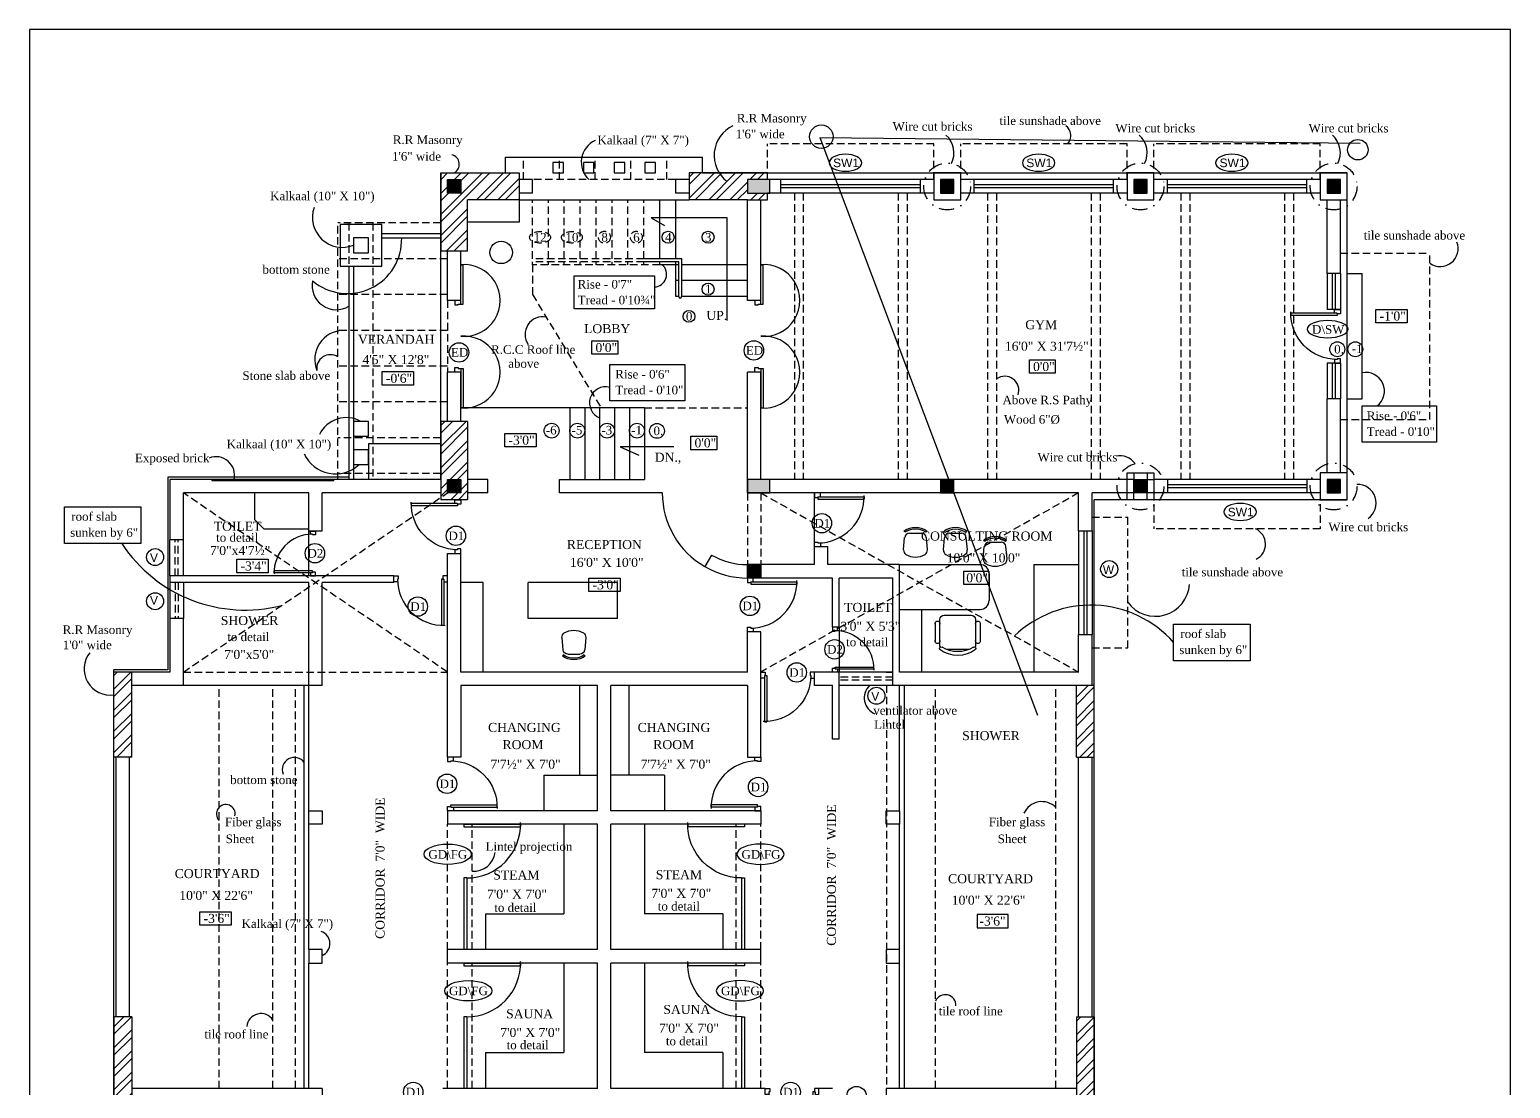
# Model space of a CAD drawing. Extents: x 12259 to 18078, y -1461 to 1911.
# Drawn here: x 12259 to 13252, y 144 to 854 of the extents above; entities that cross this region are included whole.
import ezdxf
from ezdxf.enums import TextEntityAlignment as Align

# ---------------------------------------------------------------- set-up
doc = ezdxf.new("R2010")
doc.units = 0
doc.header["$LTSCALE"] = 20
doc.header["$MEASUREMENT"] = 0
doc.linetypes.add('DASHDOT', pattern=[1, 0.5, -0.25, 0, -0.25])
doc.linetypes.add('HIDDEN', pattern=[0.375, 0.25, -0.125])
doc.layers.get('0').update_dxf_attribs({"linetype": 'CONTINUOUS'})
for name, color, linetype in [('column', 31, 'CONTINUOUS'), ('DETTEXT', 7, 'CONTINUOUS'), ('DOOR', 1, 'CONTINUOUS'), ('door text', 2, 'CONTINUOUS'), ('FURN', 10, 'CONTINUOUS'), ('Glass', 130, 'CONTINUOUS'), ('handrail', 1, 'CONTINUOUS'), ('HATCH', 252, 'CONTINUOUS'), ('kalkaal', 7, 'CONTINUOUS'), ('Roof lilne', 31, 'CONTINUOUS'), ('Stone', 8, 'CONTINUOUS'), ('text', 2, 'CONTINUOUS'), ('wall', 13, 'CONTINUOUS'), ('window', 4, 'CONTINUOUS'), ('window sill', 5, 'CONTINUOUS'), ('WINTEXT', 2, 'CONTINUOUS'), ('WOOD', 7, 'CONTINUOUS')]:
    doc.layers.add(name, color=color, linetype=linetype)
doc.layers.add('correct', color=230, linetype='CONTINUOUS', plot=False)
doc.styles.add('STYLE1', font='arial_2.ttf', dxfattribs={"width": 0.75, "oblique": 25})
doc.styles.add('style5', font='times_2.ttf')
pattern_1 = [(45, (-1534.97, 47.558), (-7.071068, 7.071068), []), (45, (-1534.97, 52.558), (-7.071068, 7.071068), [])]

# ---------------------------------------------------------------- blocks, each defined once
blk = doc.blocks.new('DR1H902')
at = {"color": 0}
for p, q in [((-0.5, 0), (-0.5, 1)), ((-0.5, 1), (-0.45, 1)), ((-0.45, 0), (-0.45, 1)), ((-0.5, 0), (-0.45, 0))]:
    blk.add_line(p, q, dxfattribs=at)
blk.add_arc((-0.5, 0), 1, 0, 91.707, dxfattribs=at)
blk = doc.blocks.new('A$C3B4262AC')
at = {"layer": 'DOOR'}
for p, q in [((0, 4), (0, 0)), ((2.5, 4), (0, 4)), ((0, 0), (3, 0)), ((2.5, 2.25), (2.5, 4)), ((3, 2.25), (2.5, 2.25)), ((3, 0), (3, 2.25))]:
    blk.add_line(p, q, dxfattribs=at)
blk = doc.blocks.new('A$C1F9E242A')
blk.add_blockref('A$C3B4262AC', (0, 0))
at = {"xscale": -1}
blk.add_blockref('A$C3B4262AC', (36, 0), dxfattribs=at)
at = {"layer": 'DOOR', "xscale": -31, "yscale": 31, "zscale": 68.88888888888889}
blk.add_blockref('DR1H902', (18, 2.25), dxfattribs=at)
blk = doc.blocks.new('*U27')
at = {"xscale": -1, "rotation": 359.9999999999998}
blk.add_blockref('A$C1F9E242A', (0, -2), dxfattribs=at)
blk = doc.blocks.new('*U28')
at = {"rotation": 179.9999999999999}
blk.add_blockref('A$C1F9E242A', (0, 2), dxfattribs=at)
blk = doc.blocks.new('*U18')
at = {"xscale": -1, "rotation": 270.0000000000025}
blk.add_blockref('A$C1F9E242A', (-17.99, -16.01), dxfattribs=at)
blk = doc.blocks.new('*U19')
at = {"xscale": -1, "rotation": 90.00000000000256}
blk.add_blockref('A$C1F9E242A', (-13.99, 19.99), dxfattribs=at)
blk = doc.blocks.new('*U23')
at = {"rotation": 270.0000000000025}
blk.add_blockref('A$C1F9E242A', (-18, 20), dxfattribs=at)
blk = doc.blocks.new('*U15')
at = {"xscale": -1, "rotation": 90.00000000000249}
blk.add_blockref('A$C1F9E242A', (-13.99, 19.99), dxfattribs=at)
blk = doc.blocks.new('*U24')
at = {"rotation": 359.9999999999999}
blk.add_blockref('A$C1F9E242A', (-36, -2), dxfattribs=at)
blk = doc.blocks.new('CHAIR1')
at = {"color": 0}
for p, q in [((6.1, 10), (16.4, 9.1)), ((20.1, 5), (20.1, -5)), ((20.8, 8.8), (21.9, 9.6)), ((6.1, -10), (16.4, -9.1)), ((20.8, -8.8), (21.9, -9.6))]:
    blk.add_line(p, q, dxfattribs=at)
for centre, radius, start, end in [((15.4, 0), 15.4, 148.407, 211.593), ((5.7, 5.9), 4.06, 85.0303, 148.407), ((16, 5), 4.06, 0, 85.0303), ((7.9, 0), 15.6, 325.6197, 34.3803), ((7.9, 0), 16.9, 325.6197, 34.3803), ((5.7, -5.9), 4.06, 211.593, 274.9697), ((16, -5), 4.06, 274.9697, 0)]:
    blk.add_arc(centre, radius, start, end, dxfattribs=at)
blk = doc.blocks.new('*U16')
at = {"rotation": 270.0000000000025}
blk.add_blockref('A$C1F9E242A', (-17.99, 19.99), dxfattribs=at)
blk = doc.blocks.new('CHAIR7')
at = {"color": 0}
for p, q in [((20, 12), (3, 12)), ((5.12, 15.04), (17.88, 15.04)), ((0, 9), (0, -9)), ((23, -7.44), (23, 7.44)), ((3, -12), (20, -12)), ((5.12, -15), (17.88, -15))]:
    blk.add_line(p, q, dxfattribs=at)
for centre, radius, start, end in [((3, 9), 3, 90, 180), ((5.56, 13.54), 1.56, 73.7398, 286.2602), ((17.44, 13.54), 1.56, 253.7398, 106.2602), ((20, 9), 3, 62.41556, 90), ((22.34, 11.12), 1.1, 53.30994, 212.02741), ((4.82, 0), 19.64, 327.57575, 32.42425), ((7, 0), 20, 323.1301, 36.8699), ((3, -9), 3, 180, 270), ((5.56, -13.5), 1.56, 73.7398, 286.2602), ((17.44, -13.5), 1.56, 253.7398, 106.2602), ((20, -9), 3, 270, 297.58444), ((22.34, -11.12), 1.1, 147.97259, 306.69006)]:
    blk.add_arc(centre, radius, start, end, dxfattribs=at)
blk = doc.blocks.new('A$C240D2A6D')
at = {"color": 0}
blk.add_line((0.97, 2.5), (0.97, 2.5), dxfattribs=at)
at = {"layer": 'DOOR'}
for p, q in [((0, 45.5), (0, 72)), ((0, 72), (1.55, 72)), ((1.55, 45.5), (1.55, 72)), ((0, 45.5), (1.55, 45.5)), ((0, 2.5), (1.55, 2.5)), ((0, 2.5), (0, -24)), ((1.55, 2.5), (1.55, -24)), ((0, -24), (1.55, -24))]:
    blk.add_line(p, q, dxfattribs=at)
for centre in [(2.15, 48), (2.15, 0)]:
    blk.add_arc(centre, 24.1, 264.87242, 95.12758, dxfattribs=at)
at = {"yscale": 1.000001437762421, "rotation": 270}
for p, xscale, zscale in [((-4, 48), 1.000001437762421, 1.000001437762421), ((-4, 0), -1.000001437762421, 1.000001437762382)]:
    blk.add_blockref('A$C3B4262AC', p, dxfattribs=dict(at, xscale=xscale, zscale=zscale))
blk = doc.blocks.new('A$C0BD9222F')
at = {"layer": 'Glass', "color": 4}
for p, q in [((0, 36), (-38, 36)), ((-38, 36), (-38, 34.2)), ((0, 34.2), (-38, 34.2)), ((0, 36), (0, 34.2))]:
    blk.add_line(p, q, dxfattribs=at)
at = {"layer": 'Glass', "color": 4, "extrusion": (0, 0, -1)}
blk.add_ellipse((-2, 36), major_axis=(-25.46, 25.46), ratio=1, start_param=3.926991, end_param=5.52758, dxfattribs=at)

msp = doc.modelspace()

# ---------------------------------------------------------------- hatches: boundary and pattern name
at = {"layer": 'column'}
msp.add_hatch(color=8, dxfattribs=at).paths.add_polyline_path([(12740.48, 495.29), (12740.48, 486.29), (12749.48, 486.29), (12749.48, 495.29)])
at = {"layer": 'HATCH'}
for points in [[(12539.48, 744.29), (12548.48, 744.29), (12548.48, 753.29), (12539.48, 753.29)], [(12755.48, 744.29), (12755.48, 753.29), (12740.48, 753.29), (12740.48, 744.29)], [(12869.98, 753.29), (12869.98, 744.29), (12878.98, 744.29), (12878.98, 753.29)], [(13008.48, 753.29), (12999.48, 753.29), (12999.48, 744.29), (13008.48, 744.29)], [(13137.98, 753.29), (13128.98, 753.29), (13128.98, 744.29), (13137.98, 744.29)], [(12548.48, 543.29), (12548.48, 552.29), (12539.48, 552.29), (12539.48, 543.29)], [(12755.48, 552.29), (12749.48, 552.29), (12740.48, 552.29), (12740.48, 543.29), (12755.48, 543.29)], [(12878.98, 552.29), (12869.98, 552.29), (12869.98, 543.29), (12878.98, 543.29)], [(13008.48, 543.29), (13008.48, 552.29), (12999.48, 552.29), (12999.48, 543.29)], [(13137.98, 543.29), (13137.98, 552.29), (13128.98, 552.29), (13128.98, 543.29)]]:
    msp.add_hatch(color=8, dxfattribs=at).paths.add_polyline_path(points)
h = msp.add_hatch(dxfattribs=at)
h.set_pattern_fill('STEEL', color=256, scale=16, style=0)
h.set_pattern_definition([(45, (-1534.9703, 0), (-1.41421356, 1.41421356), []), (45, (-1534.9703, 1), (-1.41421356, 1.41421356), [])])
h.paths.add_polyline_path([(12381.73, 552.29), (12381.73, 551.54), (12463.23, 551.54), (12463.23, 552.29)])
at = {"layer": 'Stone', "ltscale": 5}
h = msp.add_hatch(dxfattribs=at)
h.set_pattern_fill('STEEL', color=256, scale=80, style=0)
h.set_pattern_definition(pattern_1)
h.paths.add_polyline_path([(12587.48, 739.79), (12587.48, 757.79), (12534.98, 757.79), (12534.98, 705.29), (12552.98, 705.29), (12552.98, 739.79)])
h.paths.add_polyline_path([(12548.48, 744.29), (12539.48, 744.29), (12539.48, 753.29), (12548.48, 753.29)], flags=16)
h = msp.add_hatch(dxfattribs=at)
h.set_pattern_fill('STEEL', color=256, scale=80, style=0)
h.set_pattern_definition(pattern_1)
h.paths.add_polyline_path([(12753.98, 744.29), (12740.48, 744.29), (12740.48, 753.29), (12753.98, 753.29), (12753.98, 757.79), (12701.48, 757.79), (12701.48, 739.79), (12753.98, 739.79)])
h = msp.add_hatch(dxfattribs=at)
h.set_pattern_fill('STEEL', color=256, scale=80, style=0)
h.set_pattern_definition(pattern_1)
h.paths.add_polyline_path([(12552.98, 591.29), (12534.98, 591.29), (12534.98, 538.79), (12552.98, 538.79)])
h.paths.add_polyline_path([(12548.48, 552.29), (12548.48, 543.29), (12539.48, 543.29), (12539.48, 552.29)], flags=16)
h = msp.add_hatch(dxfattribs=at)
h.set_pattern_fill('STEEL', color=256, scale=80, style=0)
h.set_pattern_definition(pattern_1)
h.paths.add_polyline_path([(12327.98, 423.29), (12315.98, 423.29), (12315.98, 366.29), (12327.98, 366.29)])
h = msp.add_hatch(dxfattribs=at)
h.set_pattern_fill('STEEL', color=256, scale=80, style=0)
h.set_pattern_definition(pattern_1)
h.paths.add_polyline_path([(12972.98, 414.29), (12960.98, 414.29), (12960.98, 366.29), (12972.98, 366.29)])
h = msp.add_hatch(dxfattribs=at)
h.set_pattern_fill('STEEL', color=256, scale=80, style=0)
h.set_pattern_definition(pattern_1)
h.paths.add_polyline_path([(12315.98, -41.71), (12327.98, -41.71), (12327.98, 192.29), (12315.98, 192.29)])
h = msp.add_hatch(dxfattribs=at)
h.set_pattern_fill('STEEL', color=256, scale=80, style=0)
h.set_pattern_definition(pattern_1)
h.paths.add_polyline_path([(12972.98, 192.29), (12960.98, 192.29), (12960.98, -41.71), (12972.98, -41.71)])

# ---------------------------------------------------------------- linework, layer by layer
for p, q in [((12578.48, 768.29), (12710.48, 768.29)), ((12578.48, 757.79), (12578.48, 768.29)), ((12710.48, 757.79), (12710.48, 768.29)), ((12534.98, 757.79), (12578.48, 757.79)), ((12534.98, 552.29), (12534.98, 757.79)), ((12710.48, 757.79), (13142.48, 757.79)), ((13142.48, 538.79), (13142.48, 757.79)), ((12587.48, 739.79), (12701.48, 739.79)), ((12681.81, 700.29), (12681.81, 739.79)), ((12692.48, 700.29), (12692.48, 739.79)), ((12495.48, 717.29), (12534.98, 717.29)), ((12495.48, 714.29), (12534.98, 714.29)), ((12473.48, 695.29), (12473.48, 552.29)), ((12476.48, 695.29), (12476.48, 552.29)), ((12596.48, 696.29), (12596.48, 698.29)), ((12607.15, 696.29), (12607.15, 698.29)), ((12617.81, 696.29), (12617.81, 698.29)), ((12628.48, 696.29), (12628.48, 698.29)), ((12639.15, 696.29), (12639.15, 698.29)), ((12649.81, 696.29), (12649.81, 698.29)), ((12660.48, 696.29), (12660.48, 698.29)), ((12671.15, 696.29), (12671.15, 698.29)), ((12681.81, 696.29), (12681.81, 698.29)), ((12692.48, 696.29), (12681.81, 696.29)), ((12692.48, 674.96), (12692.48, 698.29)), ((12694.48, 696.29), (12692.48, 696.29)), ((12740.48, 696.29), (12696.48, 696.29)), ((12694.48, 685.62), (12692.48, 685.62)), ((12740.48, 685.62), (12696.48, 685.62)), ((13142.48, 690.29), (13152.48, 690.29)), ((13152.48, 606.29), (13152.48, 690.29)), ((12694.48, 674.96), (12692.48, 674.96)), ((12740.48, 674.96), (12696.48, 674.96)), ((13142.48, 606.29), (13152.48, 606.29)), ((12671.48, 600.29), (12548.48, 600.29)), ((12621.48, 600.29), (12621.48, 552.29)), ((12631.48, 600.29), (12631.48, 552.29)), ((12641.48, 600.29), (12641.48, 552.29)), ((12651.48, 600.29), (12651.48, 552.29)), ((12661.48, 600.29), (12661.48, 552.29)), ((12671.48, 600.29), (12671.48, 552.29)), ((12534.98, 576.29), (12486.48, 576.29)), ((12486.48, 576.29), (12486.48, 552.29)), ((12473.48, 553.79), (12351.98, 553.79)), ((12351.98, 553.79), (12351.98, 424.79)), ((12614.48, 543.29), (12614.48, 552.29)), ((12614.48, 552.29), (12671.48, 552.29)), ((12410.48, 525.29), (12410.48, 543.29)), ((12683.48, 543.29), (12614.48, 543.29)), ((12785.48, 507.29), (12785.48, 543.29)), ((12972.98, -196.21), (12972.98, 538.79)), ((13142.48, 538.79), (12972.98, 538.79)), ((12416.48, 519.29), (12410.48, 525.29)), ((12416.48, 519.29), (12446.48, 519.29)), ((12446.48, 487.79), (12446.48, 517.79)), ((12801.98, 453.29), (12801.98, 423.29)), ((12315.98, -196.21), (12315.98, 424.79)), ((12351.98, 424.79), (12315.98, 424.79)), ((12446.48, 414.29), (12362.48, 414.29)), ((12443.48, 144.29), (12443.48, 414.29)), ((12446.48, 330.29), (12446.48, 414.29)), ((12627.98, 414.29), (12627.98, 354.29)), ((12660.98, 414.29), (12660.98, 354.29)), ((12842.48, 330.29), (12842.48, 414.29)), ((12845.48, 414.29), (12845.48, 144.29)), ((12446.48, 237.29), (12446.48, 321.29)), ((12617.48, 321.29), (12617.48, 261.29)), ((12671.48, 321.29), (12671.48, 261.29)), ((12842.48, 237.29), (12842.48, 321.29)), ((12564.98, 261.29), (12564.98, 237.29)), ((12564.98, 261.29), (12617.48, 261.29)), ((12723.98, 261.29), (12671.48, 261.29)), ((12723.98, 261.29), (12723.98, 237.29)), ((12446.48, 144.29), (12446.48, 228.29)), ((12617.48, 228.29), (12617.48, 168.29)), ((12671.48, 228.29), (12671.48, 168.29)), ((12842.48, 144.29), (12842.48, 228.29)), ((12564.98, 168.29), (12564.98, 144.29)), ((12564.98, 168.29), (12617.48, 168.29)), ((12723.98, 168.29), (12671.48, 168.29)), ((12723.98, 168.29), (12723.98, 144.29))]:
    msp.add_line(p, q)
at = {"linetype": 'HIDDEN'}
for p, q in [((12590.48, 753.29), (12590.48, 768.29)), ((12614.48, 753.29), (12614.48, 768.29)), ((12638.48, 753.29), (12638.48, 768.29)), ((12662.48, 753.29), (12662.48, 768.29)), ((12686.48, 753.29), (12686.48, 768.29)), ((12692.48, 753.29), (12596.48, 753.29)), ((12596.48, 700.29), (12596.48, 739.79)), ((12607.15, 700.29), (12607.15, 739.79)), ((12617.81, 700.29), (12617.81, 739.79)), ((12628.48, 700.29), (12628.48, 739.79)), ((12639.15, 700.29), (12639.15, 739.79)), ((12649.81, 700.29), (12649.81, 739.79)), ((12660.48, 700.29), (12660.48, 739.79)), ((12671.15, 700.29), (12671.15, 739.79)), ((12681.81, 696.29), (12596.48, 696.29)), ((12596.48, 696.29), (12596.48, 676.29)), ((12596.48, 676.29), (12642.48, 600.29)), ((12671.48, 600.29), (12740.48, 600.29)), ((12539.48, 423.29), (12362.48, 543.29)), ((12362.48, 423.29), (12539.48, 543.29)), ((12740.48, 543.29), (12740.48, 495.29)), ((12749.48, 543.29), (12749.48, 495.29)), ((12962.48, 543.29), (12749.48, 423.29)), ((12749.48, 543.29), (12962.48, 423.29)), ((12362.48, 423.29), (12539.48, 423.29)), ((12539.48, 237.29), (12539.48, 321.29)), ((12555.98, 237.29), (12555.98, 321.29)), ((12732.98, 237.29), (12732.98, 321.29)), ((12749.48, 237.29), (12749.48, 321.29)), ((12539.48, 144.29), (12539.48, 228.29)), ((12555.98, 144.29), (12555.98, 228.29)), ((12732.98, 144.29), (12732.98, 228.29)), ((12749.48, 144.29), (12749.48, 228.29))]:
    msp.add_line(p, q, dxfattribs=at)
at = {"color": 8}
msp.add_line((12463.23, 552.29), (12381.73, 552.29), dxfattribs=at)
at = {"color": 41}
for p, q in [((12603.98, 354.29), (12603.98, 330.29)), ((12603.98, 354.29), (12639.98, 354.29)), ((12684.98, 354.29), (12648.98, 354.29)), ((12684.98, 354.29), (12684.98, 330.29))]:
    msp.add_line(p, q, dxfattribs=at)
for points in [[(12455.48, 330.29), (12455.48, 321.29), (12446.48, 321.29), (12446.48, 330.29)], [(12842.48, 330.29), (12842.48, 321.29), (12833.48, 321.29), (12833.48, 330.29)], [(12455.48, 228.29), (12455.48, 237.29), (12446.48, 237.29), (12446.48, 228.29)], [(12842.48, 228.29), (12842.48, 237.29), (12833.48, 237.29), (12833.48, 228.29)]]:
    msp.add_lwpolyline(points, close=True)
msp.add_arc((12740.48, 543.29), 57, 180, 239.99204)
at = {"layer": 'column'}
for points in [[(12548.48, 744.29), (12539.48, 744.29), (12539.48, 753.29), (12548.48, 753.29)], [(12740.48, 744.29), (12755.48, 744.29), (12755.48, 753.29), (12740.48, 753.29)], [(12878.98, 753.29), (12869.98, 753.29), (12869.98, 744.29), (12878.98, 744.29)], [(13008.48, 753.29), (12999.48, 753.29), (12999.48, 744.29), (13008.48, 744.29)], [(13137.98, 753.29), (13128.98, 753.29), (13128.98, 744.29), (13137.98, 744.29)], [(12548.48, 543.29), (12539.48, 543.29), (12539.48, 552.29), (12548.48, 552.29)], [(12740.48, 543.29), (12755.48, 543.29), (12755.48, 552.29), (12740.48, 552.29)], [(12878.98, 552.29), (12869.98, 552.29), (12869.98, 543.29), (12878.98, 543.29)], [(13008.48, 543.29), (12999.48, 543.29), (12999.48, 552.29), (13008.48, 552.29)], [(13137.98, 552.29), (13128.98, 552.29), (13128.98, 543.29), (13137.98, 543.29)], [(12749.48, 486.29), (12740.48, 486.29), (12740.48, 495.29), (12749.48, 495.29)]]:
    msp.add_lwpolyline(points, close=True, dxfattribs=at)
at = {"layer": 'correct'}
for p, q in [((12789.02, 781.62), (13151.3, 777.68)), ((12789.02, 781.62), (12934.89, 394.39)), ((12999.48, 556.79), (12999.48, 552.29)), ((13008.48, 556.79), (13008.48, 552.29)), ((12999.48, 552.29), (12994.98, 552.29)), ((13008.48, 552.29), (13012.98, 552.29)), ((12999.48, 543.29), (12994.98, 543.29)), ((12999.48, 538.79), (12999.48, 543.29)), ((13012.98, 543.29), (13008.48, 543.29)), ((13008.48, 538.79), (13008.48, 543.29))]:
    msp.add_line(p, q, dxfattribs=at)
at = {"layer": 'correct', "color": 3}
msp.add_lwpolyline([(12259.43, -339.12), (13251.88, -339.12), (13251.88, 853.82), (12259.43, 853.82)], close=True, dxfattribs=at)
at = {"layer": 'correct'}
for centre, radius in [((12790.06, 782.08), 7.87), ((13149.65, 773.33), 6.86)]:
    msp.add_circle(centre, radius, dxfattribs=at)
at = {"layer": 'DETTEXT'}
for points in [[(12624.49, 688.87), (12678.31, 688.87), (12678.31, 666.62), (12624.49, 666.62)], [(12648.23, 629.46), (12698.53, 629.46), (12698.53, 605.15), (12648.23, 605.15)], [(13152.54, 601.61), (13202.39, 601.61), (13202.39, 577.3), (13152.54, 577.3)], [(12282.84, 534.04), (12334.07, 534.04), (12334.07, 509.43), (12282.84, 509.43)], [(13026.2, 455.46), (13077.43, 455.46), (13077.43, 430.85), (13026.2, 430.85)]]:
    msp.add_lwpolyline(points, close=True, dxfattribs=at)
at = {"layer": 'DETTEXT', "linetype": 'DASHDOT'}
for centre in [(12874.42, 748.69), (13003.92, 748.69), (13133.42, 748.69), (13003.92, 547.69), (13133.42, 547.69)]:
    msp.add_circle(centre, 15.68, dxfattribs=at)
at = {"layer": 'DETTEXT', "linetype": 'HIDDEN'}
for centre in [(12644.71, 714.71), (12666.05, 714.71)]:
    msp.add_circle(centre, 4.01, dxfattribs=at)
at = {"layer": 'DETTEXT'}
for centre, radius in [((12687.38, 714.71), 4.01), ((12714.12, 714.71), 4.01), ((12714.12, 679.89), 4.01), ((12701.36, 661.67), 4.01), ((13135.84, 639.63), 4.99), ((13147.95, 639.63), 4.99), ((12609.26, 585.06), 4.99), ((12626.49, 585.06), 4.99), ((12646.49, 585.06), 4.99), ((12666.49, 585.06), 4.99), ((12679.88, 584.91), 4.97)]:
    msp.add_circle(centre, radius, dxfattribs=at)
for centre, radius, start, end in [((12740.25, 769.55), 22.03, 115.64274, 232.71568), ((12949.03, 782.75), 8.28, 318.69415, 53.7121), ((12645.25, 764.95), 16.07, 115.04133, 226.487), ((12863.03, 771.25), 15.91, 333.33843, 48.3707), ((12992.53, 771.25), 15.91, 333.33843, 48.3707), ((13122.03, 771.25), 15.91, 333.33843, 48.3707), ((12540.82, 763.55), 6.59, 299.13141, 75.45899), ((12469.07, 727.98), 20.1, 160.84672, 291.63989), ((12472.51, 713.23), 36.3, 229.64309, 1.67144), ((13204.87, 707.11), 12.04, 235.07378, 21.3434), ((12677.78, 689.89), 8.56, 273.54399, 48.3732), ((12465.06, 682.47), 16.36, 169.0945, 300.96879), ((12603.35, 649.56), 11.84, 78.89229, 214.75528), ((12470.16, 632.69), 19.6, 91.31093, 201.72277), ((12460.95, 626.86), 9.11, 56.46347, 188.96401), ((12913.05, 612.11), 9.41, 340.8097, 126.2783), ((13154.88, 611.53), 12.58, 307.98998, 100.97841), ((12645.47, 603.63), 10.79, 75.16382, 248.30605), ((12471.76, 573.6), 20.18, 61.21173, 153.98677), ((12384.37, 555.15), 12.45, 346.73488, 111.92823), ((12464.55, 579.22), 23.12, 204.6588, 312.93757), ((12990.34, 556.19), 12.04, 34.14022, 102.50762), ((13149.43, 536.54), 12.49, 304.37519, 91.78586), ((13076.54, 509.05), 11.22, 296.07975, 65.84104), ((12403.75, 563.57), 98.72, 213.26148, 284.45948), ((13013.99, 483.52), 22.89, 216.01627, 356.35383), ((12970.74, 394), 74.11, 41.55748, 133.76715), ((12313.51, 425.38), 17.5, 141.50716, 278.10617), ((12830.37, 406.01), 11.54, 134.09923, 247.31334), ((12436.87, 357.86), 8.14, 35.62718, 200.98672), ((12390.91, 328.2), 6.28, 348.96506, 223.71733), ((12937.84, 323.34), 13.12, 44.30327, 156.17817), ((12557.09, 304.36), 14.52, 265.61838, 352.49064), ((12452.09, 241.24), 8.62, 293.13359, 71.41275), ((12873.07, 199.86), 7.2, 357.63035, 156.35183), ((12414.49, 184.85), 9.56, 33.28696, 174.2187)]:
    msp.add_arc(centre, radius, start, end, dxfattribs=at)
at = {"layer": 'DETTEXT', "linetype": 'HIDDEN', "extrusion": (0, 0, -1)}
for centre in [(12601.54, 714.64), (12622.88, 714.64)]:
    msp.add_ellipse(centre, major_axis=(7.19, 0), ratio=0.505597, dxfattribs=at)
at = {"layer": 'door text', "color": 7}
for centre in [(12744.84, 638.86), (12547.22, 637.5), (12790.42, 523.04), (12545.17, 514.61), (12450.67, 502.92), (12519.61, 467.21), (12742.19, 467.66), (12798.93, 438.51), (12773.58, 423.03), (12539.21, 348.4), (12747.7, 346.27), (12516.55, 141.86), (12769.48, 141.84), (12813.65, 139.13)]:
    msp.add_circle(centre, 6.51, dxfattribs=at)
at = {"layer": 'door text', "color": 7, "extrusion": (0, 0, -1)}
for centre, major_axis, ratio in [((12806.24, 764.59), (10.93, 0), 0.523922), ((12935.74, 764.59), (10.93, 0), 0.523922), ((13065.24, 764.59), (10.93, 0), 0.523922), ((13129.42, 653.09), (13.76, 0), 0.416117), ((13070.73, 530.59), (10.93, 0), 0.523922), ((12749.31, 301.21), (-15.82, 0), 0.431713), ((12735.5, 209.73), (-15.82, 0), 0.431713)]:
    msp.add_ellipse(centre, major_axis=major_axis, ratio=ratio, start_param=-1.570796, end_param=4.712389, dxfattribs=at)
at = {"layer": 'door text', "color": 7}
for centre in [(12539.65, 301.21), (12553.46, 209.73)]:
    msp.add_ellipse(centre, major_axis=(15.82, 0), ratio=0.431713, start_param=-1.570796, end_param=4.712389, dxfattribs=at)
at = {"layer": 'FURN'}
for p, q in [((12587.48, 739.79), (12587.48, 724.79)), ((12587.48, 724.79), (12552.98, 724.79)), ((12842.48, 495.29), (12896.48, 495.29)), ((12902.48, 489.29), (12902.48, 471.29)), ((12932.48, 495.29), (12932.48, 423.29)), ((12932.48, 495.29), (12962.48, 495.29)), ((12563.48, 483.29), (12548.48, 483.29)), ((12563.48, 423.29), (12563.48, 483.29)), ((12593.48, 459.29), (12593.48, 483.29)), ((12653.48, 483.29), (12593.48, 483.29)), ((12653.48, 459.29), (12653.48, 483.29)), ((12653.48, 459.29), (12593.48, 459.29)), ((12842.48, 465.29), (12896.48, 465.29)), ((12857.48, 423.29), (12857.48, 465.29))]:
    msp.add_line(p, q, dxfattribs=at)
msp.add_circle((12575.47, 704.51), 7.5, dxfattribs=at)
for centre, start, end in [((12896.48, 489.29), 0, 90), ((12896.48, 471.29), 270, 0)]:
    msp.add_arc(centre, 6, start, end, dxfattribs=at)
at = {"layer": 'Glass', "linetype": 'HIDDEN'}
for p, q in [((12386.38, 144.29), (12386.38, 414.29)), ((12437.57, 144.29), (12437.57, 414.29)), ((12833.84, 414.29), (12833.84, 144.29)), ((12947.23, 144.29), (12947.23, 414.29))]:
    msp.add_line(p, q, dxfattribs=at)
at = {"layer": 'Glass'}
for p, q in [((12550.48, 285.29), (12550.48, 237.29)), ((12552.48, 285.29), (12550.48, 285.29)), ((12552.48, 285.29), (12552.48, 237.29)), ((12736.48, 285.29), (12736.48, 237.29)), ((12736.48, 285.29), (12738.48, 285.29)), ((12738.48, 285.29), (12738.48, 237.29)), ((12550.48, 192.29), (12550.48, 144.29)), ((12552.48, 192.29), (12550.48, 192.29)), ((12552.48, 192.29), (12552.48, 144.29)), ((12736.48, 192.29), (12736.48, 144.29)), ((12736.48, 192.29), (12738.48, 192.29)), ((12738.48, 192.29), (12738.48, 144.29))]:
    msp.add_line(p, q, dxfattribs=at)
at = {"layer": 'handrail', "linetype": 'HIDDEN'}
for p, q in [((12671.15, 700.29), (12596.48, 700.29)), ((12671.15, 698.29), (12596.48, 698.29))]:
    msp.add_line(p, q, dxfattribs=at)
at = {"layer": 'handrail'}
for p, q in [((12696.48, 700.29), (12671.15, 700.29)), ((12694.48, 698.29), (12671.15, 698.29)), ((12694.48, 674.96), (12694.48, 698.29)), ((12696.48, 674.96), (12696.48, 700.29))]:
    msp.add_line(p, q, dxfattribs=at)
msp.add_arc((12695.48, 674.96), 1, 180, 0, dxfattribs=at)
at = {"layer": 'kalkaal', "linetype": 'HIDDEN'}
for p, q in [((12465.98, 552.29), (12465.98, 724.29)), ((12534.98, 724.29), (12465.98, 724.29)), ((12473.48, 724.29), (12473.48, 552.29)), ((12489.48, 724.29), (12489.48, 552.29)), ((12539.48, 700.29), (12465.98, 700.29)), ((12539.48, 676.29), (12465.98, 676.29)), ((12539.48, 672.29), (12539.48, 624.29)), ((12539.48, 652.29), (12465.98, 652.29)), ((12539.48, 628.29), (12465.98, 628.29)), ((12539.48, 604.29), (12465.98, 604.29)), ((12534.98, 580.29), (12465.98, 580.29)), ((12534.98, 556.29), (12465.98, 556.29))]:
    msp.add_line(p, q, dxfattribs=at)
at = {"layer": 'kalkaal'}
for points in [[(12610.21, 764.79), (12610.21, 757.79), (12617.21, 757.79), (12617.21, 764.79), (12610.21, 764.79)], [(12630.68, 764.79), (12630.68, 757.79), (12637.68, 757.79), (12637.68, 764.79), (12630.68, 764.79)], [(12651.28, 764.79), (12651.28, 757.79), (12658.28, 757.79), (12658.28, 764.79), (12651.28, 764.79)], [(12671.88, 764.79), (12671.88, 757.79), (12678.88, 757.79), (12678.88, 764.79), (12671.88, 764.79)]]:
    msp.add_lwpolyline(points, dxfattribs=at)
msp.add_lwpolyline([(12467.48, 695.29), (12495.48, 695.29), (12495.48, 723.29), (12467.48, 723.29)], close=True, dxfattribs=at)
at = {"layer": 'Roof lilne', "linetype": 'HIDDEN'}
for p, q in [((12865.48, 777.29), (12753.98, 777.29)), ((12753.98, 753.29), (12753.98, 777.29)), ((12865.48, 753.29), (12865.48, 777.29)), ((12994.98, 777.29), (12883.48, 777.29)), ((12883.48, 753.29), (12883.48, 777.29)), ((12994.98, 753.29), (12994.98, 777.29)), ((13124.48, 777.29), (13012.98, 777.29)), ((13012.98, 753.29), (13012.98, 777.29)), ((13124.48, 753.29), (13124.48, 777.29)), ((13137.98, 704.04), (13197.98, 704.04)), ((13197.98, 592.54), (13197.98, 704.04)), ((13137.98, 592.54), (13197.98, 592.54)), ((13012.98, 543.29), (13012.98, 519.29)), ((13124.48, 543.29), (13124.48, 519.29)), ((12971.48, 527.04), (12995.48, 527.04)), ((12995.48, 439.54), (12995.48, 527.04)), ((13124.48, 519.29), (13012.98, 519.29)), ((12971.48, 439.54), (12995.48, 439.54)), ((12422.48, 144.29), (12422.48, 414.29)), ((12866.48, 144.29), (12866.48, 414.29))]:
    msp.add_line(p, q, dxfattribs=at)
at = {"layer": 'text'}
for points in [[(12726.96, 658.86), (12726.96, 727.76), (12675.95, 727.76), (12685, 722.59)], [(12691.18, 574.31), (12655.32, 574.31), (12667.82, 568.68)]]:
    msp.add_lwpolyline(points, dxfattribs=at)
for points in [[(13161.81, 666.33), (13182.75, 666.33), (13182.75, 657.31), (13161.81, 657.31)], [(12636.28, 645.25), (12653.63, 645.25), (12653.63, 636.22), (12636.28, 636.22)], [(12929.54, 632.52), (12946.89, 632.52), (12946.89, 623.5), (12929.54, 623.5)], [(12495.81, 624.61), (12516.75, 624.61), (12516.75, 615.58), (12495.81, 615.58)], [(12577.95, 583.18), (12598.89, 583.18), (12598.89, 574.15), (12577.95, 574.15)], [(12702.66, 581.34), (12720.01, 581.34), (12720.01, 572.31), (12702.66, 572.31)], [(12398.34, 498.85), (12419.28, 498.85), (12419.28, 489.83), (12398.34, 489.83)], [(12885.47, 490.91), (12902.37, 490.91), (12902.37, 481.88), (12885.47, 481.88)], [(12634.31, 486.24), (12655.25, 486.24), (12655.25, 477.21), (12634.31, 477.21)], [(12373.61, 262.67), (12394.55, 262.67), (12394.55, 253.64), (12373.61, 253.64)], [(12915.35, 260.89), (12894.41, 260.89), (12894.41, 251.86), (12915.35, 251.86)]]:
    msp.add_lwpolyline(points, close=True, dxfattribs=at)
at = {"layer": 'wall'}
for p, q in [((12534.98, 757.79), (12587.48, 757.79)), ((12534.98, 757.79), (12534.98, 705.29)), ((12587.48, 757.79), (12587.48, 739.79)), ((12753.98, 757.79), (12701.48, 757.79)), ((12701.48, 757.79), (12701.48, 739.79)), ((12753.98, 753.29), (12753.98, 757.79)), ((12596.48, 753.29), (12587.48, 753.29)), ((12596.48, 744.29), (12596.48, 753.29)), ((12701.48, 753.29), (12692.48, 753.29)), ((12692.48, 744.29), (12692.48, 753.29)), ((12762.98, 753.29), (12753.98, 753.29)), ((12762.98, 744.29), (12762.98, 753.29)), ((12865.48, 753.29), (12856.48, 753.29)), ((12856.48, 744.29), (12856.48, 753.29)), ((12892.48, 753.29), (12883.48, 753.29)), ((12892.48, 744.29), (12892.48, 753.29)), ((12994.98, 753.29), (12985.98, 753.29)), ((12985.98, 744.29), (12985.98, 753.29)), ((13021.98, 753.29), (13012.98, 753.29)), ((13021.98, 744.29), (13021.98, 753.29)), ((13124.48, 753.29), (13115.48, 753.29)), ((13115.48, 744.29), (13115.48, 753.29)), ((12552.98, 705.29), (12552.98, 739.79)), ((12587.48, 739.79), (12552.98, 739.79)), ((12596.48, 744.29), (12587.48, 744.29)), ((12701.48, 744.29), (12692.48, 744.29)), ((12740.48, 739.79), (12701.48, 739.79)), ((12740.48, 739.79), (12753.98, 739.79)), ((12740.48, 672.29), (12740.48, 739.79)), ((12749.48, 672.29), (12749.48, 739.79)), ((12753.98, 739.79), (12753.98, 744.29)), ((12762.98, 744.29), (12753.98, 744.29)), ((12865.48, 744.29), (12856.48, 744.29)), ((12892.48, 744.29), (12883.48, 744.29)), ((12994.98, 744.29), (12985.98, 744.29)), ((13021.98, 744.29), (13012.98, 744.29)), ((13124.48, 744.29), (13115.48, 744.29)), ((13128.98, 690.29), (13128.98, 739.79)), ((13137.98, 690.29), (13137.98, 739.79)), ((12552.98, 705.29), (12534.98, 705.29)), ((12539.48, 672.29), (12539.48, 705.29)), ((12548.48, 672.29), (12548.48, 705.29)), ((13137.98, 690.29), (13128.98, 690.29)), ((12539.48, 672.29), (12539.48, 672.29)), ((12548.48, 672.29), (12539.48, 672.29)), ((12749.48, 672.29), (12740.48, 672.29)), ((12539.48, 591.29), (12539.48, 624.29)), ((12548.48, 624.29), (12539.48, 624.29)), ((12548.48, 591.29), (12548.48, 624.29)), ((12740.48, 543.29), (12740.48, 624.29)), ((12749.48, 624.29), (12740.48, 624.29)), ((12749.48, 552.29), (12749.48, 624.29)), ((13128.98, 556.79), (13128.98, 606.29)), ((13137.98, 606.29), (13128.98, 606.29)), ((13137.98, 556.79), (13137.98, 606.29)), ((12552.98, 591.29), (12534.98, 591.29)), ((12534.98, 591.29), (12534.98, 538.79)), ((12552.98, 591.29), (12552.98, 538.79)), ((12381.73, 552.29), (12353.48, 552.29)), ((12353.48, 552.29), (12353.48, 511.79)), ((12381.73, 551.54), (12381.73, 552.29)), ((12463.23, 551.54), (12381.73, 551.54)), ((12534.98, 552.29), (12463.23, 552.29)), ((12463.23, 551.54), (12463.23, 552.29)), ((12566.48, 552.29), (12552.98, 552.29)), ((12566.48, 543.29), (12566.48, 552.29)), ((12994.98, 552.29), (12749.48, 552.29)), ((13021.98, 552.29), (13012.98, 552.29)), ((13021.98, 552.29), (13012.98, 552.29)), ((13021.98, 552.29), (13021.98, 543.29)), ((13124.48, 552.29), (13115.48, 552.29)), ((13115.48, 552.29), (13115.48, 543.29)), ((12446.48, 543.29), (12362.48, 543.29)), ((12362.48, 511.79), (12362.48, 543.29)), ((12446.48, 517.79), (12446.48, 543.29)), ((12455.48, 517.79), (12455.48, 543.29)), ((12534.98, 543.29), (12455.48, 543.29)), ((12552.98, 538.79), (12534.98, 538.79)), ((12566.48, 543.29), (12552.98, 543.29)), ((12962.48, 543.29), (12740.48, 543.29)), ((12962.48, 518.04), (12962.48, 543.29)), ((12971.48, 518.04), (12971.48, 543.29)), ((12994.98, 543.29), (12971.48, 543.29)), ((13021.98, 543.29), (13012.98, 543.29)), ((13021.98, 543.29), (13012.98, 543.29)), ((13124.48, 543.29), (13115.48, 543.29)), ((12455.48, 517.79), (12446.48, 517.79)), ((12962.48, 518.04), (12971.48, 518.04)), ((12362.48, 511.79), (12353.48, 511.79)), ((12785.48, 495.29), (12785.48, 507.29)), ((12794.48, 507.29), (12785.48, 507.29)), ((12794.48, 495.29), (12794.48, 507.29)), ((12539.48, 502.79), (12548.48, 502.79)), ((12539.48, 366.29), (12539.48, 502.79)), ((12548.48, 423.29), (12548.48, 502.79)), ((12716.48, 501.72), (12711.97, 493.93)), ((12503.48, 487.79), (12353.48, 487.79)), ((12353.48, 487.79), (12353.48, 483.29)), ((12362.48, 487.79), (12362.48, 487.79)), ((12503.48, 483.29), (12503.48, 487.79)), ((12785.48, 495.29), (12740.48, 495.29)), ((12842.48, 495.29), (12794.48, 495.29)), ((12842.48, 423.29), (12842.48, 495.29)), ((12446.48, 483.29), (12353.48, 483.29)), ((12362.48, 483.29), (12362.48, 483.29)), ((12446.48, 414.29), (12446.48, 483.29)), ((12503.48, 483.29), (12455.48, 483.29)), ((12455.48, 414.29), (12455.48, 483.29)), ((12797.48, 486.29), (12740.48, 486.29)), ((12797.48, 453.29), (12797.48, 486.29)), ((12801.98, 453.29), (12801.98, 486.29)), ((12837.98, 486.29), (12801.98, 486.29)), ((12837.98, 414.29), (12837.98, 486.29)), ((12353.48, 459.29), (12353.48, 423.29)), ((12362.48, 459.29), (12353.48, 459.29)), ((12362.48, 414.29), (12362.48, 459.29)), ((12740.48, 423.29), (12740.48, 450.29)), ((12749.48, 450.29), (12740.48, 450.29)), ((12749.48, 366.29), (12749.48, 450.29)), ((12801.98, 453.29), (12797.48, 453.29)), ((12962.48, 423.29), (12962.48, 448.54)), ((12962.48, 448.54), (12971.48, 448.54)), ((12971.48, 414.29), (12971.48, 448.54)), ((12327.98, 423.29), (12315.98, 423.29)), ((12315.98, 366.29), (12315.98, 423.29)), ((12353.48, 423.29), (12327.98, 423.29)), ((12327.98, 366.29), (12327.98, 423.29)), ((12740.48, 423.29), (12548.48, 423.29)), ((12801.98, 423.29), (12785.48, 423.29)), ((12785.48, 414.29), (12785.48, 423.29)), ((12801.98, 378.29), (12801.98, 423.29)), ((12833.48, 423.29), (12837.98, 423.29)), ((12962.48, 423.29), (12842.48, 423.29)), ((12362.48, 414.29), (12327.98, 414.29)), ((12455.48, 414.29), (12446.48, 414.29)), ((12548.48, 414.29), (12548.48, 366.29)), ((12639.98, 414.29), (12548.48, 414.29)), ((12639.98, 330.29), (12639.98, 414.29)), ((12648.98, 330.29), (12648.98, 414.29)), ((12740.48, 414.29), (12648.98, 414.29)), ((12740.48, 414.29), (12740.48, 366.29)), ((12797.48, 414.29), (12785.48, 414.29)), ((12797.48, 378.29), (12797.48, 414.29)), ((12972.98, 414.29), (12833.48, 414.29)), ((12960.98, 366.29), (12960.98, 414.29)), ((12972.98, 366.29), (12972.98, 414.29)), ((12801.98, 378.29), (12797.48, 378.29)), ((12327.98, 366.29), (12315.98, 366.29)), ((12317.48, 192.29), (12317.48, 366.29)), ((12326.48, 192.29), (12326.48, 366.29)), ((12548.48, 366.29), (12539.48, 366.29)), ((12740.48, 366.29), (12749.48, 366.29)), ((12960.98, 366.29), (12972.98, 366.29)), ((12962.48, 192.29), (12962.48, 366.29)), ((12971.48, 192.29), (12971.48, 366.29)), ((12639.98, 330.29), (12539.48, 330.29)), ((12539.48, 330.29), (12539.48, 321.29)), ((12749.48, 330.29), (12648.98, 330.29)), ((12749.48, 330.29), (12749.48, 321.29)), ((12639.98, 321.29), (12539.48, 321.29)), ((12639.98, 237.29), (12639.98, 321.29)), ((12648.98, 237.29), (12648.98, 321.29)), ((12749.48, 321.29), (12648.98, 321.29)), ((12539.48, 228.29), (12539.48, 237.29)), ((12639.98, 237.29), (12539.48, 237.29)), ((12639.98, 228.29), (12539.48, 228.29)), ((12639.98, 144.29), (12639.98, 228.29)), ((12749.48, 237.29), (12648.98, 237.29)), ((12648.98, 144.29), (12648.98, 228.29)), ((12749.48, 228.29), (12648.98, 228.29)), ((12749.48, 228.29), (12749.48, 237.29)), ((12327.98, 192.29), (12315.98, 192.29)), ((12315.98, 192.29), (12315.98, -41.71)), ((12327.98, 192.29), (12327.98, -41.71)), ((12960.98, 192.29), (12972.98, 192.29)), ((12960.98, 192.29), (12960.98, -41.71)), ((12972.98, 192.29), (12972.98, -41.71)), ((12455.48, 144.29), (12327.98, 144.29)), ((12455.48, 144.29), (12455.48, 135.29)), ((12639.98, 144.29), (12536.48, 144.29)), ((12752.48, 144.29), (12648.98, 144.29)), ((12797.48, 144.29), (12788.48, 144.29)), ((12960.98, 144.29), (12833.48, 144.29)), ((12833.48, 144.29), (12833.48, 135.29))]:
    msp.add_line(p, q, dxfattribs=at)
for points in [[(12883.48, 757.79), (12865.48, 757.79), (12865.48, 739.79), (12883.48, 739.79)], [(13012.98, 757.79), (12994.98, 757.79), (12994.98, 739.79), (13012.98, 739.79)], [(13142.48, 757.79), (13124.48, 757.79), (13124.48, 739.79), (13142.48, 739.79)], [(12476.48, 704.29), (12486.48, 704.29), (12486.48, 714.29), (12476.48, 714.29)], [(12476.48, 581.29), (12486.48, 581.29), (12486.48, 591.29), (12476.48, 591.29)], [(12476.48, 562.29), (12486.48, 562.29), (12486.48, 572.29), (12476.48, 572.29)], [(13012.98, 538.79), (12994.98, 538.79), (12994.98, 556.79), (13012.98, 556.79)], [(13142.48, 556.79), (13124.48, 556.79), (13124.48, 538.79), (13142.48, 538.79)]]:
    msp.add_lwpolyline(points, close=True, dxfattribs=at)
for radius, start in [(48, 240), (57, 239.99204)]:
    msp.add_arc((12740.48, 543.29), radius, start, 270, dxfattribs=at)
at = {"layer": 'window'}
for p, q in [((12856.48, 749.79), (12762.98, 749.79)), ((12856.48, 747.79), (12762.98, 747.79)), ((12985.98, 749.79), (12892.48, 749.79)), ((12985.98, 747.79), (12892.48, 747.79)), ((13115.48, 749.79), (13021.98, 749.79)), ((13115.48, 747.79), (13021.98, 747.79)), ((13132.48, 690.29), (13132.48, 666.29)), ((13134.48, 690.29), (13134.48, 666.29)), ((13132.48, 630.29), (13132.48, 606.29)), ((13134.48, 630.29), (13134.48, 606.29)), ((13115.48, 548.79), (13021.98, 548.79)), ((13115.48, 546.79), (13021.98, 546.79)), ((12965.98, 518.04), (12965.98, 448.54)), ((12967.98, 518.04), (12967.98, 448.54))]:
    msp.add_line(p, q, dxfattribs=at)
at = {"layer": 'window', "linetype": 'HIDDEN'}
for p, q in [((12356.98, 487.79), (12356.98, 511.79)), ((12358.98, 487.79), (12358.98, 511.79)), ((12356.98, 483.29), (12356.98, 459.29)), ((12358.98, 483.29), (12358.98, 459.29)), ((12837.98, 419.79), (12801.98, 419.79)), ((12837.98, 417.79), (12801.98, 417.79))]:
    msp.add_line(p, q, dxfattribs=at)
at = {"layer": 'window sill'}
for p, q in [((12856.48, 753.29), (12762.98, 753.29)), ((12985.98, 753.29), (12892.48, 753.29)), ((13115.48, 753.29), (13021.98, 753.29)), ((12856.48, 744.29), (12762.98, 744.29)), ((12985.98, 744.29), (12892.48, 744.29)), ((13115.48, 744.29), (13021.98, 744.29)), ((13128.98, 690.29), (13128.98, 666.29)), ((13137.98, 690.29), (13137.98, 666.29)), ((13137.98, 666.29), (13128.98, 666.29)), ((13128.98, 630.29), (13128.98, 606.29)), ((13137.98, 630.29), (13128.98, 630.29)), ((13137.98, 630.29), (13137.98, 606.29)), ((13115.48, 552.29), (13021.98, 552.29)), ((13115.48, 543.29), (13021.98, 543.29)), ((12962.48, 518.04), (12962.48, 448.54)), ((12971.48, 518.04), (12971.48, 448.54)), ((12353.48, 487.79), (12353.48, 511.79)), ((12362.48, 487.79), (12362.48, 511.79)), ((12353.48, 483.29), (12353.48, 459.29)), ((12362.48, 483.29), (12362.48, 459.29)), ((12837.98, 423.29), (12801.98, 423.29)), ((12837.98, 414.29), (12801.98, 414.29))]:
    msp.add_line(p, q, dxfattribs=at)
at = {"layer": 'WINTEXT', "color": 0}
for centre in [(12343.56, 500.33), (12982.99, 492.26), (12343.56, 470.75), (12826.97, 407.41)]:
    msp.add_circle(centre, 5.71, dxfattribs=at)
at = {"layer": 'WOOD', "color": 8, "linetype": 'HIDDEN'}
for p, q in [((12771.98, 744.29), (12771.98, 552.29)), ((12777.98, 744.29), (12777.98, 552.29)), ((12841.48, 744.29), (12841.48, 552.29)), ((12847.48, 744.29), (12847.48, 552.29)), ((12901.48, 744.29), (12901.48, 552.29)), ((12907.48, 744.29), (12907.48, 552.29)), ((12970.98, 744.29), (12970.98, 552.29)), ((12976.98, 744.29), (12976.98, 552.29)), ((13030.98, 744.29), (13030.98, 552.29)), ((13036.98, 744.29), (13036.98, 552.29)), ((13100.48, 744.29), (13100.48, 552.29)), ((13106.48, 744.29), (13106.48, 552.29))]:
    msp.add_line(p, q, dxfattribs=at)

# ---------------------------------------------------------------- block references
at = {"layer": 'DOOR'}
for name, p in [('A$C240D2A6D', (12548.48, 624.29)), ('A$C240D2A6D', (12749.48, 624.29)), ('*U15', (12763.47, 346.3))]:
    msp.add_blockref(name, p, dxfattribs=at)
for name, p, rotation in [('*U16', (13119.99, 650.28), 180), ('*U28', (12546.48, 502.79), 270), ('*U19', (12771.49, 527.28), 180), ('*U18', (12519.49, 469.8), 270), ('*U27', (12742.48, 450.29), 270), ('*U24', (12749.48, 421.29), 180), ('*U15', (12772.47, 158.28), 90)]:
    msp.add_blockref(name, p, dxfattribs=dict(at, rotation=rotation))
for p, xscale, yscale, zscale in [((12435.99, 501.13), -0.8333333333339397, 0.8333333333339397, 0.8333333333332575), ((12812.47, 436.63), 0.8333333333334849, 0.8333333333333712, 0.8333333333333712)]:
    msp.add_blockref('*U23', p, dxfattribs=dict(at, xscale=xscale, yscale=yscale, zscale=zscale))
at = {"layer": 'DOOR', "xscale": -1}
msp.add_blockref('*U15', (12525.49, 346.3), dxfattribs=at)
at = {"layer": 'FURN', "yscale": 0.7999999999992724, "rotation": 90}
for p, xscale, zscale in [((12853.16, 500.33), 0.7999999999992724, 0.7999999999992724), ((12879.92, 500.22), 0.7999999999992724, 0.7999999999992724), ((12906.55, 494.22), 0.7999999999992724, 0.7999999999992724), ((12624.17, 451.36), -0.7999999999992724, 0.8)]:
    msp.add_blockref('CHAIR1', p, dxfattribs=dict(at, xscale=xscale, zscale=zscale))
at = {"layer": 'FURN', "xscale": -1, "rotation": 90}
msp.add_blockref('CHAIR7', (12881.48, 461.43), dxfattribs=at)
at = {"layer": 'Glass', "xscale": -1}
for p in [(12550.48, 285.29), (12550.48, 192.29)]:
    msp.add_blockref('A$C0BD9222F', p, dxfattribs=at)
at = {"layer": 'Glass'}
for p in [(12738.48, 285.29), (12738.48, 192.29)]:
    msp.add_blockref('A$C0BD9222F', p, dxfattribs=at)

# ---------------------------------------------------------------- texts
at = {"layer": 'DETTEXT', "style": 'style5'}
for s, p in [('R.R Masonry', (12733.41, 791.59)), (' 1\'6" wide', (12730.45, 780.99)), ('R.R Masonry ', (12502.86, 777.16)), ('Kalkaal (7" X 7")', (12639.97, 776.97)), (' 1\'6" wide', (12500.16, 766.05)), ('Kalkaal (10" X 10")', (12420.63, 739.48)), ('bottom stone', (12415.51, 690.18)), ('Rise - 0\'7"', (12626.73, 680.31)), ('Tread - 0\'10¾"', (12626.73, 669.72)), ('R.C.C Roof line', (12568.71, 636.55)), ('above', (12580.21, 627.17)), ('Rise - 0\'6"', (12651.96, 620.02)), ('Stone slab above', (12402.07, 619.07)), ('Tread - 0\'10"', (12651.96, 609.43)), ('Rise - 0\'6"', (13155.63, 592.17)), ('Tread - 0\'10"', (13155.63, 581.58)), ('Kalkaal (10" X 10")', (12391.52, 573.21)), ('Exposed brick', (12330.07, 563.87)), ('roof slab', (12287.36, 524.67)), ('sunken by 6"', (12286.62, 513.92)), ('R.R Masonry', (12281.57, 448.81)), ('roof slab', (13030.73, 446.1)), ('1\'0" wide', (12281.66, 438.62)), ('sunken by 6"', (13029.98, 435.35)), ('bottom stone', (12393.87, 348.22)), ('Kalkaal (7" X 7")', (12401.49, 251.82))]:
    msp.add_text(s, height=5.75, dxfattribs=at).set_placement(p)
for s, p in [('tile sunshade above', (12943.47, 789.93)), ('Wire cut bricks', (12864.57, 786.08)), ('Wire cut bricks', (13013.89, 784.93)), ('Wire cut bricks', (13143.39, 784.93)), ('tile sunshade above', (13187.56, 713.11)), ('Above R.S Pathy ', (12942.62, 602.78)), ('Wood 6"%%C', (12931.18, 589.75)), ('Wire cut bricks', (12961.72, 564.43)), ('to detail', (12398.55, 510.61)), ('Wire cut bricks', (13156.62, 517.65)), ('tile sunshade above', (13065.56, 487.43)), ('to detail', (12406.03, 444.02)), ('to detail', (12820.81, 440.55)), ('ventilator above ', (12854.06, 394.66)), (' Lintel', (12834.72, 385.29)), ('Fiber glass ', (12410.38, 319.96)), ('Fiber glass ', (12922.32, 319.96)), ('Sheet', (12400.47, 308.65)), ('Lintel projection', (12594.12, 303.49)), ('Sheet', (12917.94, 308.65)), ('to detail', (12584.99, 262.57)), ('to detail', (12694.57, 263.48)), ('tile roof line', (12890.17, 193.25)), ('tile roof line', (12398.03, 177.73)), ('to detail', (12699.99, 173.15)), ('to detail', (12593.25, 170.53))]:
    msp.add_text(s, height=5.75, dxfattribs=at).set_placement(p, align=Align.CENTER)
at = {"layer": 'DETTEXT', "color": 7, "style": 'style5'}
for s, height, p in [('12', 5.739, (12597.27, 711.78)), ('10', 5.739, (12618.6, 711.78)), ('8', 5.74, (12642.66, 711.78)), ('6', 5.74, (12663.99, 711.78)), ('4', 5.74, (12685.33, 711.78)), ('3', 5.74, (12712.07, 711.78)), ('1', 5.74, (12712.07, 677.07)), ('0.', 5.739, (12699.3, 658.84)), ('0.', 5.739, (13133.79, 636.81)), ('-1', 5.739, (13145.63, 637.09)), ('-6', 5.739, (12605.44, 582.53)), ('-5', 5.739, (12622.67, 582.53)), ('-3', 5.739, (12642.67, 582.53)), ('-1', 5.739, (12662.67, 582.53)), ('0.', 5.739, (12677.61, 582.09))]:
    msp.add_text(s, height=height, dxfattribs=at).set_placement(p)
at = {"layer": 'door text', "style": 'style5'}
for s, p in [('D\\SW', (13118.94, 650.03)), ('ED', (12541.87, 634.68)), ('ED', (12739.48, 636.03)), ('D1', (12540.17, 511.71)), ('D1', (12785.41, 520.14)), ('D2', (12445.66, 500.01)), ('D1', (12514.61, 464.3)), ('D1', (12737.18, 464.75)), ('D2', (12793.93, 435.6)), ('D1', (12768.57, 420.12)), ('D1', (12534.2, 345.49)), ('D1', (12742.69, 343.36)), ('GD\\FG', (12526.71, 298.23)), ('GD\\FG', (12736.59, 298.23)), ('GD\\FG', (12540.52, 206.75)), ('GD\\FG', (12722.79, 206.75)), ('D1', (12511.55, 138.95)), ('D1', (12764.47, 138.93))]:
    msp.add_text(s, height=5.75, dxfattribs=at).set_placement(p)
at = {"layer": 'text', "style": 'style5'}
for s, height, p in [('UP.', 6.05, (12713.01, 659.28)), ('-1\'0"', 6.05, (13164.22, 658.83)), ('LOBBY', 6.05, (12631.02, 650.43)), ('GYM', 6.05, (12926.75, 653.05)), ('VERANDAH', 6.05, (12479.48, 643.28)), ('4\'5" X 12\'8"', 6.0504, (12482.56, 629.68)), ('0\'0"', 6.05, (12638.69, 637.75)), ('16\'0" X 31\'7½"', 6.0504, (12913.08, 638.63)), ('0\'0"', 6.05, (12931.96, 625.02)), ('-0\'6"', 6.05, (12498.23, 617.11)), ('-3\'0"', 6.05, (12580.36, 575.68)), ('0\'0"', 6.05, (12705.08, 573.84)), ('DN.,', 6.05, (12678.4, 564.23)), ('TOILET', 6.05, (12382.86, 518)), ('CONSULTING ROOM', 6.0504, (12856.85, 511.44)), ('7\'0"x4\'7½"', 6.05, (12380.32, 501.71)), ('RECEPTION', 6.05, (12619.52, 505.72)), ('-3\'4"', 6.05, (12400.75, 491.35)), ('16\'0" X 10\'0"', 6.0504, (12621.58, 493.77)), ('10\'0" X 10\'0"', 6.0504, (12874.11, 496.79)), ('0\'0"', 6.05, (12887.22, 483.41)), ('-3\'0"', 6.05, (12636.72, 478.74)), ('TOILET', 6.05, (12805.37, 463.61)), ('SHOWER', 6.05, (12387.58, 454.82)), ('3\'0" X 5\'3"', 6.0504, (12802.83, 450.93)), ('7\'0"x5\'0"', 6.05, (12389.8, 432.09)), ('CHANGING', 6.05, (12566.7, 383.17)), ('CHANGING', 6.05, (12666.96, 383.17)), ('ROOM', 6.05, (12576.38, 371.67)), ('ROOM', 6.05, (12677.43, 371.67)), ('SHOWER', 6.05, (12884.48, 377.66)), ('7\'7½" X 7\'0"', 6.0504, (12568.3, 358.52)), ('7\'7½" X 7\'0"', 6.0504, (12668.94, 358.52)), ('COURTYARD', 6.05, (12356.69, 285.22)), ('STEAM', 6.05, (12570.18, 284.25)), ('STEAM', 6.05, (12679.15, 284.44)), ('COURTYARD', 6.05, (12875.02, 281.79)), ('7\'0" X 7\'0"', 6.0504, (12676.09, 271.97)), ('10\'0" X 22\'6"', 6.0504, (12359.74, 270.56)), ('7\'0" X 7\'0"', 6.0504, (12565.97, 271.45)), ('10\'0" X 22\'6"', 6.0504, (12877.48, 267.38)), ('-3\'6"', 6.05, (12376.03, 255.17)), ('-3\'6"', 6.05, (12896, 253.39)), ('SAUNA', 6.05, (12684.18, 194.16)), ('SAUNA', 6.05, (12578.8, 191.24)), ('7\'0" X 7\'0"', 6.0504, (12574.87, 178.74)), ('7\'0" X 7\'0"', 6.0504, (12681.24, 181.65))]:
    msp.add_text(s, height=height, dxfattribs=at).set_placement(p)
for s, p in [('CORRIDOR  7\'0"  WIDE', (12497.31, 244.46)), ('CORRIDOR  7\'0"  WIDE  ', (12799.83, 239.86))]:
    msp.add_text(s, height=6.0504, rotation=90, dxfattribs=at).set_placement(p)
at = {"layer": 'WINTEXT', "color": 2, "style": 'STYLE1'}
for s, height, rotation, p in [('SW1', 5.749, 0.08576, (12797.97, 761.65)), ('SW1', 5.749, 0.08576, (12927.47, 761.65)), ('SW1', 5.749, 0.08576, (13056.97, 761.65)), ('SW1', 5.749, 0.08576, (13062.47, 527.65)), ('V', 5.75, 0.08576, (12340.12, 497.1)), ('W', 5.75, 0.08576, (12978.75, 489.03)), ('V', 5.75, 359.91424, (12340.11, 468.49)), ('V', 5.75, 0.08576, (12823.53, 404.18))]:
    msp.add_text(s, height=height, rotation=rotation, dxfattribs=at).set_placement(p)

doc.saveas('drawing.dxf')
